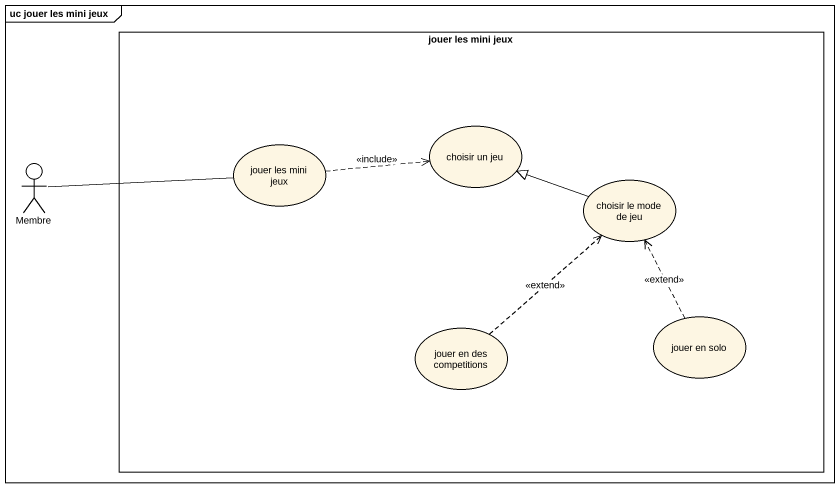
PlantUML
@startuml
mainframe uc jouer les mini jeux
rectangle "jouer les mini jeux" as jouer_les_mini_jeux {
  usecase "jouer les mini jeux" as jouer_les_mini_jeux_2
  usecase "choisir un jeu" as choisir_un_jeu
  usecase "choisir le mode de jeu" as choisir_le_mode_de_jeu
  usecase "jouer en solo" as jouer_en_solo
  usecase "jouer en des competitions" as jouer_en_des_competitions
}
actor Membre
jouer_les_mini_jeux_2 .right.> choisir_un_jeu : <<include>>
Membre -right- jouer_les_mini_jeux_2
choisir_le_mode_de_jeu -left-|> choisir_un_jeu
jouer_en_solo .up.> choisir_le_mode_de_jeu : <<extend>>
jouer_en_des_competitions .up.> choisir_le_mode_de_jeu : <<extend>>
@enduml
